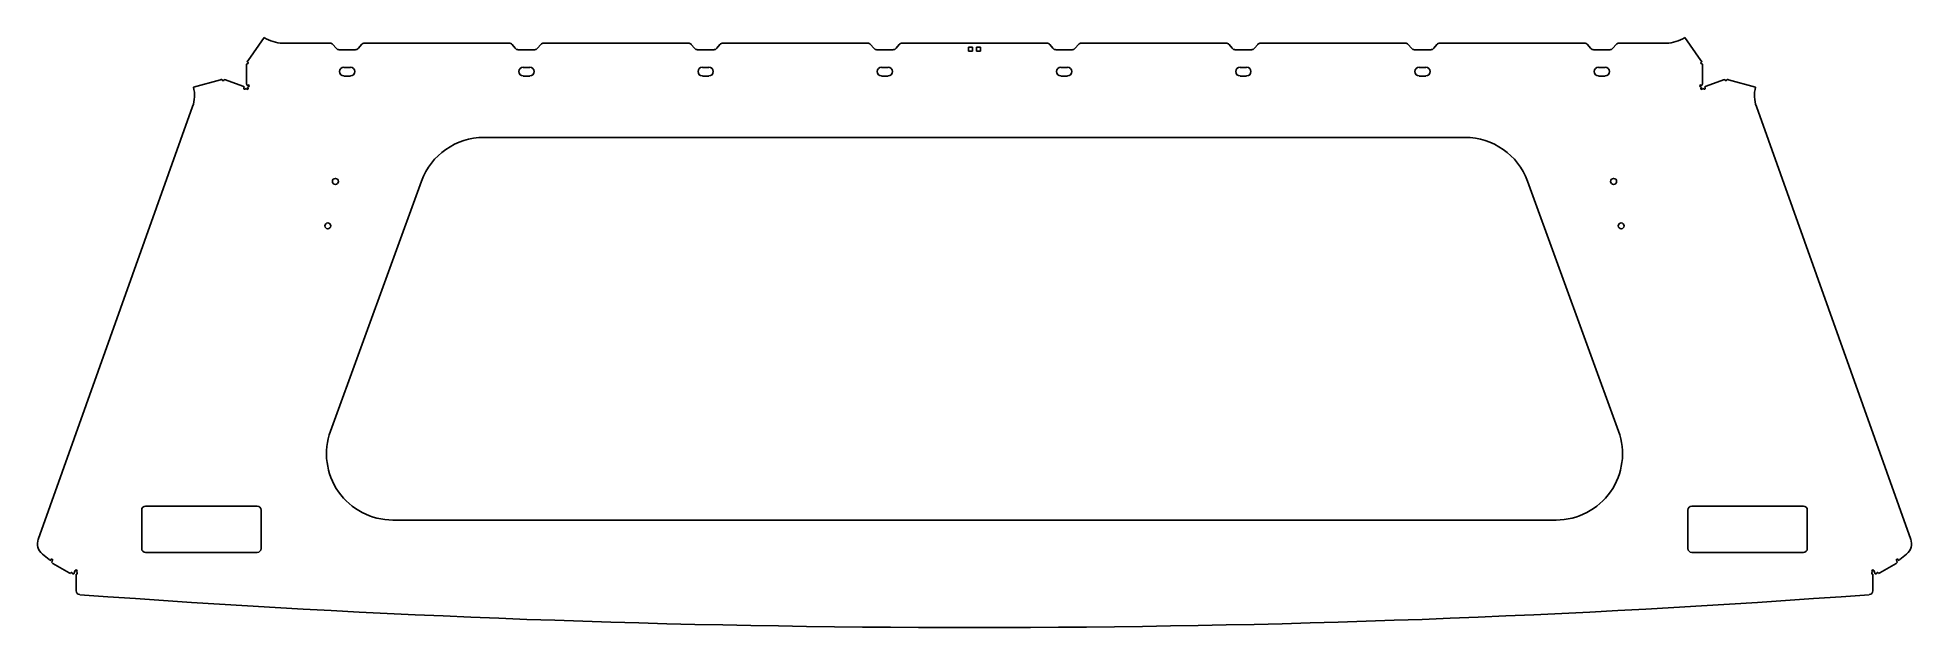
# Model space of a CAD drawing. Header units: millimetres. Extents: x -706 to 706, y -314 to 131.
import ezdxf

# ---------------------------------------------------------------- set-up
doc = ezdxf.new("R2010")
doc.units = ezdxf.units.MM

msp = doc.modelspace()

# ---------------------------------------------------------------- linework, layer by layer
at = {"color": 7, "linetype": 'Continuous', "lineweight": 25}
for p, q in [((-535, 131.2), (-547.2, 113.9)), ((535, 131.2), (547.2, 113.9)), ((-521, 126.9), (-485.6, 126.9)), ((-480.9, 123), (-483.3, 125.8)), ((-466.4, 121.9), (-478.6, 121.9)), ((-461.7, 125.8), (-464.1, 123)), ((-459.4, 126.9), (-350.6, 126.9)), ((-345.9, 123), (-348.3, 125.8)), ((-331.4, 121.9), (-343.6, 121.9)), ((-326.7, 125.8), (-329.1, 123)), ((-324.4, 126.9), (-215.6, 126.9)), ((-210.9, 123), (-213.3, 125.8)), ((-196.4, 121.9), (-208.6, 121.9)), ((-191.7, 125.8), (-194.1, 123)), ((-189.4, 126.9), (-80.6, 126.9)), ((-75.9, 123), (-78.3, 125.8)), ((-61.4, 121.9), (-73.6, 121.9)), ((-56.7, 125.8), (-59.1, 123)), ((54.4, 126.9), (-54.4, 126.9)), ((-1.5, 123.9), (-4.5, 123.9)), ((-4.5, 123.9), (-4.5, 120.9)), ((-4.5, 120.9), (-1.5, 120.9)), ((-1.5, 120.9), (-1.5, 123.9)), ((4.5, 123.9), (1.5, 123.9)), ((1.5, 123.9), (1.5, 120.9)), ((1.5, 120.9), (4.5, 120.9)), ((4.5, 120.9), (4.5, 123.9)), ((56.7, 125.8), (59.1, 123)), ((61.4, 121.9), (73.6, 121.9)), ((75.9, 123), (78.3, 125.8)), ((189.4, 126.9), (80.6, 126.9)), ((191.7, 125.8), (194.1, 123)), ((196.4, 121.9), (208.6, 121.9)), ((210.9, 123), (213.3, 125.8)), ((324.4, 126.9), (215.6, 126.9)), ((326.7, 125.8), (329.1, 123)), ((331.4, 121.9), (343.6, 121.9)), ((345.9, 123), (348.3, 125.8)), ((459.4, 126.9), (350.6, 126.9)), ((461.7, 125.8), (464.1, 123)), ((466.4, 121.9), (478.6, 121.9)), ((480.9, 123), (483.3, 125.8)), ((521, 126.9), (485.6, 126.9)), ((-567.9, 99.3), (-588.3, 93.6)), ((-565.2, 99.4), (-565.3, 99.1)), ((-564.2, 99.1), (-565.2, 99.4)), ((-564.2, 99.1), (-551, 94.4)), ((-548.2, 111.4), (-548.3, 110.4)), ((-548.3, 96.4), (-548.3, 110.4)), ((-547.8, 111.4), (-548.2, 111.4)), ((-475, 108.6), (-470, 108.6)), ((-470, 102.1), (-475, 102.1)), ((-340, 108.6), (-335, 108.6)), ((-335, 102.1), (-340, 102.1)), ((-205, 108.6), (-200, 108.6)), ((-200, 102.1), (-205, 102.1)), ((-70, 108.6), (-65, 108.6)), ((-65, 102.1), (-70, 102.1)), ((70, 108.6), (65, 108.6)), ((65, 102.1), (70, 102.1)), ((205, 108.6), (200, 108.6)), ((200, 102.1), (205, 102.1)), ((340, 108.6), (335, 108.6)), ((335, 102.1), (340, 102.1)), ((475, 108.6), (470, 108.6)), ((470, 102.1), (475, 102.1)), ((548.2, 111.4), (547.8, 111.4)), ((548.3, 110.4), (548.2, 111.4)), ((548.3, 96.4), (548.3, 110.4)), ((564.2, 99.1), (551, 94.4)), ((565.2, 99.4), (564.2, 99.1)), ((565.3, 99.1), (565.2, 99.4)), ((567.9, 99.3), (588.3, 93.6)), ((-550.1, 94), (-551, 94.4)), ((-550.4, 93), (-550.1, 94)), ((-548.8, 93), (-549, 92.5)), ((-548, 92.2), (-548.8, 93)), ((-548.3, 96.4), (-548.1, 95.3)), ((-548.1, 95.3), (-547.1, 95.3)), ((-547.7, 93.8), (-547.2, 92.8)), ((-547.1, 93.8), (-547.7, 93.8)), ((547.1, 95.3), (548.1, 95.3)), ((547.7, 93.8), (547.1, 93.8)), ((547.2, 92.8), (547.7, 93.8)), ((548.8, 93), (548, 92.2)), ((548.1, 95.3), (548.3, 96.4)), ((549, 92.5), (548.8, 93)), ((551, 94.4), (550.1, 94)), ((550.1, 94), (550.4, 93)), ((-705.2, -247.3), (-588.9, 79)), ((705.2, -247.3), (588.9, 79)), ((-369.5, 55.8), (369.5, 55.8)), ((-416.5, 22.9), (-485.1, -165.6)), ((416.5, 22.9), (485.1, -165.6)), ((-627.3, -254.2), (-627.3, -225.2)), ((-624.3, -222.2), (-540.3, -222.2)), ((-537.3, -225.2), (-537.3, -254.2)), ((537.3, -225.2), (537.3, -254.2)), ((624.3, -222.2), (540.3, -222.2)), ((627.3, -254.2), (627.3, -225.2)), ((438.1, -232.7), (-438.1, -232.7)), ((-702.1, -258.4), (-696.9, -262.6)), ((-696.9, -262.6), (-696.1, -263.5)), ((-696.1, -263.5), (-695.8, -262.5)), ((-695.2, -264.5), (-694.1, -265.4)), ((-694.4, -263), (-694.7, -264)), ((-694.1, -265.4), (-681.8, -272.5)), ((-540.3, -257.2), (-624.3, -257.2)), ((540.3, -257.2), (624.3, -257.2)), ((694.1, -265.4), (681.8, -272.5)), ((694.1, -265.4), (695.2, -264.5)), ((694.7, -264), (694.4, -263)), ((695.8, -262.5), (696.1, -263.5)), ((696.1, -263.5), (696.9, -262.6)), ((702.1, -258.4), (696.9, -262.6)), ((-681.8, -272.5), (-680.9, -273)), ((-680.9, -273), (-680.8, -272.8)), ((-679.4, -273.3), (-678.3, -273.2)), ((-678.3, -273.2), (-677.4, -270.7)), ((-676.6, -273.5), (-676.7, -273.8)), ((-676.7, -273.8), (-676.7, -286)), ((-676.2, -271.8), (-676.3, -272.1)), ((-676, -271.2), (-676.2, -271.8)), ((676, -271.2), (676.2, -271.8)), ((676.3, -272.1), (676.2, -271.8)), ((676.7, -273.8), (676.6, -273.5)), ((676.7, -273.8), (676.7, -286)), ((678.3, -273.2), (677.4, -270.7)), ((678.3, -273.2), (679.4, -273.3)), ((680.8, -272.8), (680.9, -273)), ((680.9, -273), (681.8, -272.5))]:
    msp.add_line(p, q, dxfattribs=at)
for centre in [(-481.4, 22.6), (481.4, 22.6), (-487.1, -10.9), (487.1, -10.9)]:
    msp.add_circle(centre, 2.25, dxfattribs=at)
for centre, radius, start, end in [((-521, 151.9), 25, 235.954, 270), ((521, 151.9), 25, 270, 304.046), ((-485.6, 123.9), 3, 40, 90), ((-478.6, 124.9), 3, 220, 270), ((-466.4, 124.9), 3, 270, 320), ((-459.4, 123.9), 3, 90, 140), ((-350.6, 123.9), 3, 40, 90), ((-343.6, 124.9), 3, 220, 270), ((-331.4, 124.9), 3, 270, 320), ((-324.4, 123.9), 3, 90, 140), ((-215.6, 123.9), 3, 40, 90), ((-208.6, 124.9), 3, 220, 270), ((-196.4, 124.9), 3, 270, 320), ((-189.4, 123.9), 3, 90, 140), ((-80.6, 123.9), 3, 40, 90), ((-73.6, 124.9), 3, 220, 270), ((-61.4, 124.9), 3, 270, 320), ((-54.4, 123.9), 3, 90, 140), ((54.4, 123.9), 3, 40, 90), ((61.4, 124.9), 3, 220, 270), ((73.6, 124.9), 3, 270, 320), ((80.6, 123.9), 3, 90, 140), ((189.4, 123.9), 3, 40, 90), ((196.4, 124.9), 3, 220, 270), ((208.6, 124.9), 3, 270, 320), ((215.6, 123.9), 3, 90, 140), ((324.4, 123.9), 3, 40, 90), ((331.4, 124.9), 3, 220, 270), ((343.6, 124.9), 3, 270, 320), ((350.6, 123.9), 3, 90, 140), ((459.4, 123.9), 3, 40, 90), ((466.4, 124.9), 3, 220, 270), ((478.6, 124.9), 3, 270, 320), ((485.6, 123.9), 3, 90, 140), ((-566, 99.3), 0.75, 160.384, 340.384), ((-547.8, 112.1), 0.75, 270, 90), ((-475, 105.4), 3.25, 90, 270), ((-470, 105.4), 3.25, 270, 90), ((-340, 105.4), 3.25, 90, 270), ((-335, 105.4), 3.25, 270, 90), ((-205, 105.4), 3.25, 90, 270), ((-200, 105.4), 3.25, 270, 90), ((-70, 105.4), 3.25, 90, 270), ((-65, 105.4), 3.25, 270, 90), ((65, 105.4), 3.25, 90, 270), ((70, 105.4), 3.25, 270, 90), ((200, 105.4), 3.25, 90, 270), ((205, 105.4), 3.25, 270, 90), ((335, 105.4), 3.25, 90, 270), ((340, 105.4), 3.25, 270, 90), ((470, 105.4), 3.25, 90, 270), ((475, 105.4), 3.25, 270, 90), ((547.8, 112.1), 0.75, 90, 270), ((566, 99.3), 0.75, 199.616, 19.616), ((-612.5, 87.4), 25, 340.384, 14.43), ((-549.7, 92.8), 0.75, 160.384, 340.384), ((-547.6, 92.5), 0.5, 215.192, 35.192), ((-547.1, 94.6), 0.75, 270, 90), ((547.1, 94.6), 0.75, 90, 270), ((547.6, 92.5), 0.5, 144.808, 324.808), ((549.7, 92.8), 0.75, 199.616, 19.616), ((612.5, 87.4), 25, 165.57, 199.616), ((-369.5, 5.8), 50, 90, 160), ((369.5, 5.8), 50, 20, 90), ((-438.1, -182.7), 50, 160, 270), ((438.1, -182.7), 50, 270, 20), ((-624.3, -225.2), 3, 90, 180), ((-540.3, -225.2), 3, 360, 90), ((540.3, -225.2), 3, 90, 180), ((624.3, -225.2), 3, 0, 90), ((-695.8, -250.6), 10, 160.384, 230.768), ((695.8, -250.6), 10, 309.232, 19.616), ((-695.1, -262.8), 0.75, 340.384, 160.384), ((-695.4, -263.7), 0.75, 286.8681, 340.384), ((-624.3, -254.2), 3, 180, 270), ((-540.3, -254.2), 3, 270, 360), ((540.3, -254.2), 3, 180, 270), ((624.3, -254.2), 3, 270, 0), ((695.1, -262.8), 0.75, 19.616, 199.616), ((695.4, -263.7), 0.75, 199.616, 253.1319), ((-680.1, -273), 0.75, 340.384, 160.384), ((-676.7, -271), 0.75, 340.384, 160.384), ((-676.5, -272.8), 0.75, 255.7525, 75.7525), ((676.5, -272.8), 0.75, 104.2475, 284.2475), ((676.7, -271), 0.75, 19.616, 199.616), ((680.1, -273), 0.75, 19.616, 199.616), ((-673.7, -286), 3, 180, 265.7859), ((0, 8857.2), 9171, 265.78587, 274.21413), ((673.7, -286), 3, 274.2141, 360)]:
    msp.add_arc(centre, radius, start, end, dxfattribs=at)
for points, knots in [([(-547.2, 113.9), (-547.3, 113.8), (-547.4, 113.7), (-547.5, 113.5), (-547.6, 113.3), (-547.7, 113.1), (-547.8, 112.9), (-547.8, 112.9)], [0, 0, 0, 0, 0.222062, 0.432759, 0.632397, 0.821336, 1, 1, 1, 1]), ([(547.8, 112.9), (547.8, 112.9), (547.8, 113), (547.7, 113.2), (547.6, 113.4), (547.5, 113.5), (547.3, 113.7), (547.3, 113.8), (547.2, 113.9)], [0, 0, 0, 0, 0.149126, 0.304951, 0.467737, 0.63771, 0.815072, 1, 1, 1, 1]), ([(-566.7, 99.6), (-566.8, 99.6), (-566.9, 99.5), (-567.1, 99.5), (-567.3, 99.5), (-567.5, 99.4), (-567.7, 99.4), (-567.8, 99.3), (-567.9, 99.3)], [0, 0, 0, 0, 0.148974, 0.304716, 0.467479, 0.637488, 0.814938, 1, 1, 1, 1]), ([(567.9, 99.3), (567.8, 99.3), (567.6, 99.4), (567.4, 99.5), (567.2, 99.5), (566.9, 99.5), (566.8, 99.6), (566.7, 99.6)], [0, 0, 0, 0, 0.222282, 0.433098, 0.632744, 0.821574, 1, 1, 1, 1])]:
    msp.add_open_spline(points, degree=3, knots=knots, dxfattribs=at)

doc.saveas('drawing.dxf')
